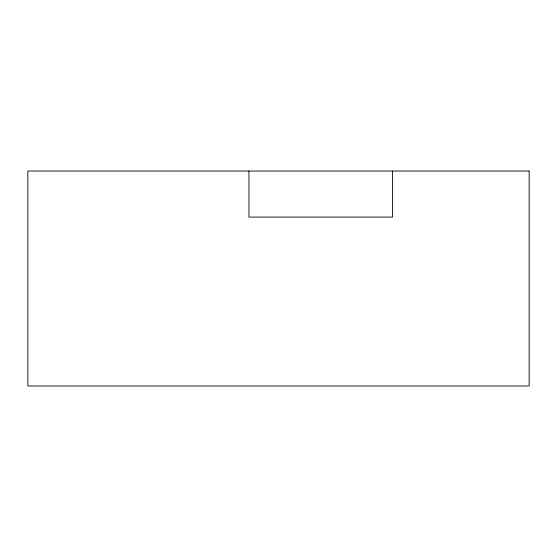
<?xml version="1.0" encoding="UTF-8"?>
<svg xmlns="http://www.w3.org/2000/svg" width="557" height="557" viewBox="0 0 557 557"><rect width="100%" height="100%" fill="white"/><g stroke="black" fill="none" stroke-linecap="round" stroke-linejoin="round"><path stroke-width="0.84" d="M392.504 171.027L392.504 217.084L248.944 217.084L248.944 171.027M529.15 171.027L27.85 171.027L27.85 385.973L529.15 385.973L529.15 171.027"/></g></svg>
